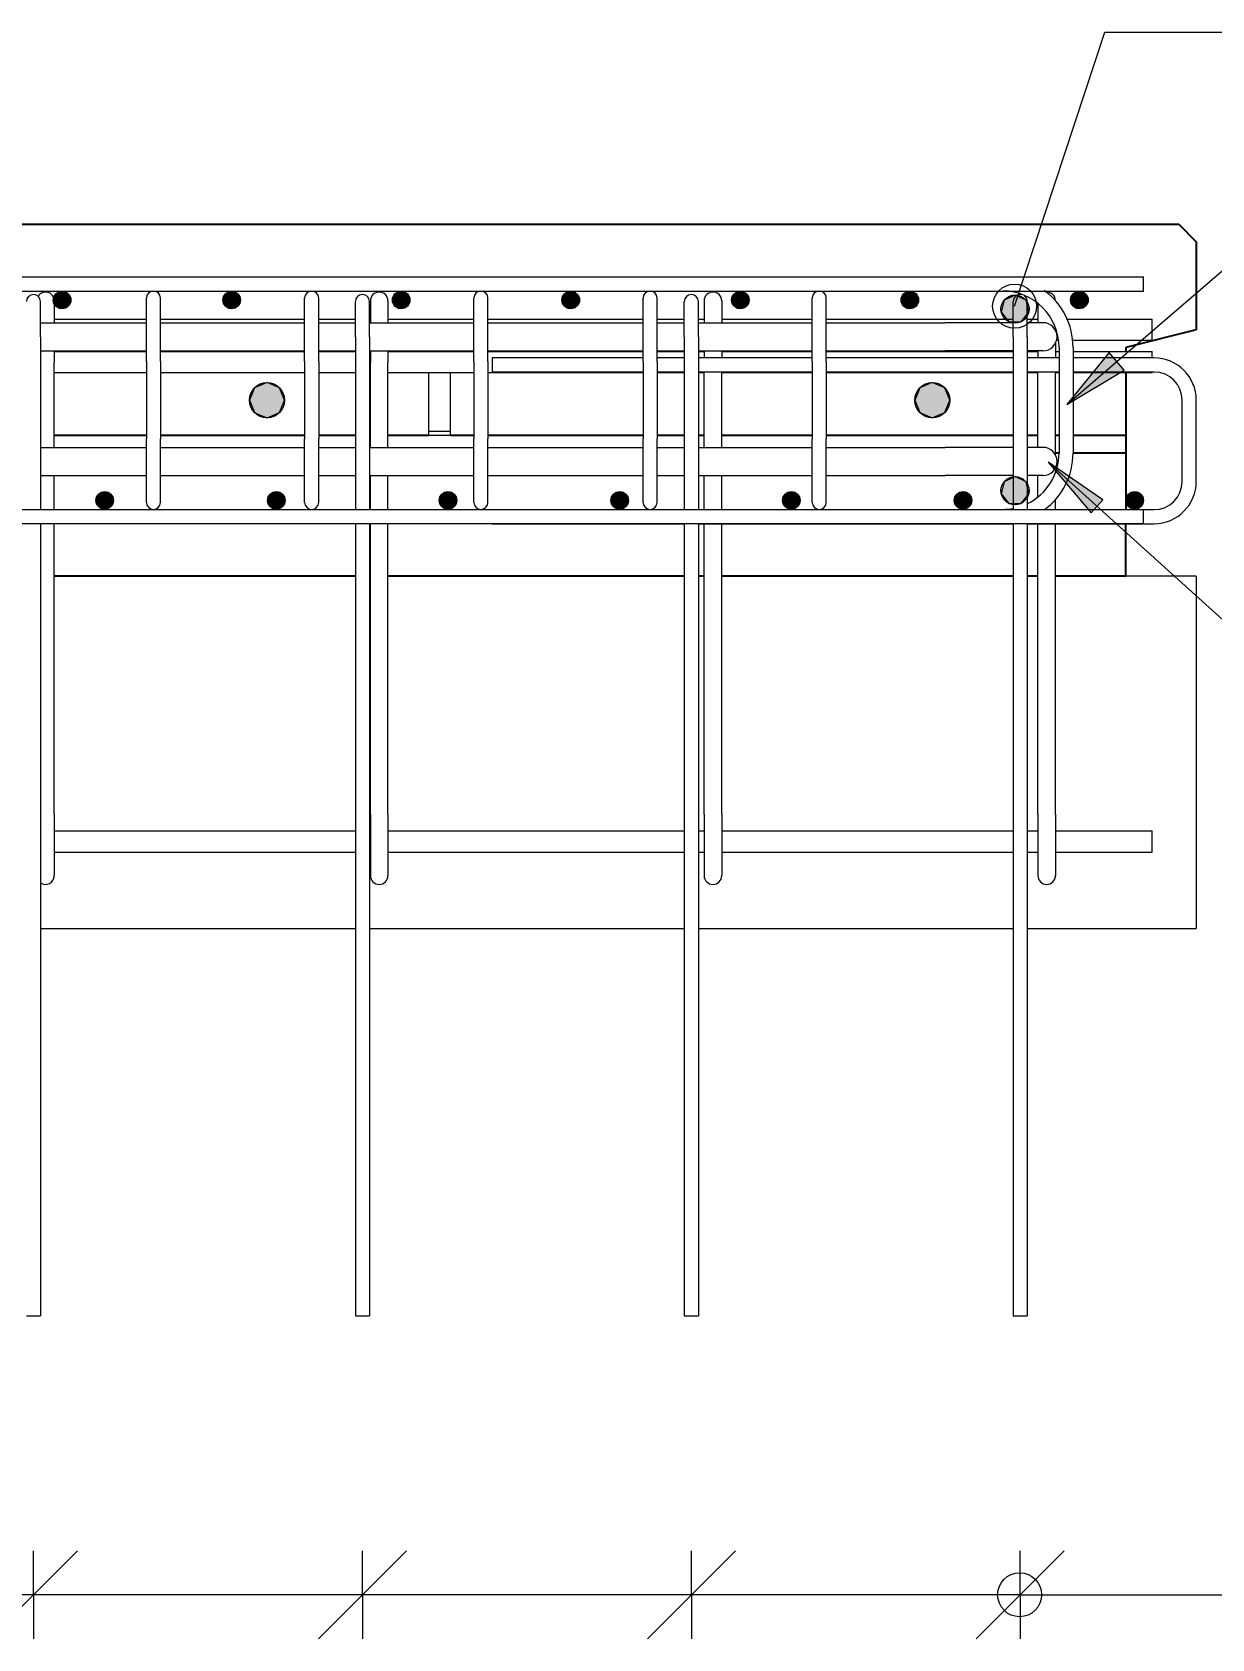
# Model space of a CAD drawing. Header units: millimetres. Extents: x 9013 to 19551, y 11604 to 23400.
# Drawn here: x 11657 to 12327, y 12310 to 13223 of the extents above; entities that cross this region are included whole.
import ezdxf

# ---------------------------------------------------------------- set-up
doc = ezdxf.new("R2010")
doc.units = ezdxf.units.MM
for name, color, linetype, lineweight in [('A-ANNO-DIMS', 211, 'Continuous', 9), ('A-ANNO-DIMS-25', 211, 'Continuous', 9), ('A-GENM', 13, 'Continuous', 18), ('A-WALL', 113, 'Continuous', 25), ('S-BEAM', 12, 'Continuous', 18), ('S-RBAR', 171, 'Continuous', 18), ('S-RBAR-IDEN', 171, 'Continuous', 9)]:
    doc.layers.add(name, color=color, linetype=linetype, lineweight=lineweight)
doc.styles.add('Arial', font='arial.ttf', dxfattribs={"height": 59.53125})
doc.dimstyles.new('Arrow_Filled_-_2_5_NI_UI_1', dxfattribs={"dimscale": 304.8, "dimtxt": 65.460247, "dimasz": 0.164042, "dimexe": 0.082021, "dimexo": 0.0625, "dimgap": 0.082021, "dimtad": 1, "dimdec": 4, "dimzin": 0, "dimdsep": 46, "dimtxsty": 'Arial', "dimblk1": 'OBLIQUE', "dimblk2": 'OBLIQUE', "dimsah": 1, "dimcen": 0.09, "dimazin": 0, "dimtfac": 1, "dimtdec": 4, "dimtix": 1, "dimtmove": 0, "dimatfit": 3, "dimfxl": 0.082021, "dimfxlon": 1, "dimtvp": 1, "dimtolj": 1, "dimtzin": 0, "dimarcsym": 2})

# ---------------------------------------------------------------- blocks, each defined once
blk = doc.blocks.new('RR spread anchor face based - RR-SA-4_0-180-1726831-Elevation Top 1')
at = {"layer": 'A-GENM'}
for p, q in [((11882.57, 12996.3), (11882.57, 13029.52)), ((11894.57, 13029.52), (11894.57, 12996.3)), ((11882.57, 12993.8), (11882.57, 12996.3)), ((11882.57, 12996.3), (11894.57, 12996.3)), ((11894.57, 12993.8), (11882.57, 12993.8)), ((11894.57, 12996.3), (11894.57, 12993.8))]:
    blk.add_line(p, q, dxfattribs=at)
blk = doc.blocks.new('DIMBLOCK13-Elevation Top 1')
at = {"layer": 'A-ANNO-DIMS-25'}
for p, q in [((12031.66, 12335.39), (12056.66, 12360.39)), ((12031.66, 12335.39), (12031.66, 12360.39)), ((12218.57, 12335.39), (12243.57, 12360.39)), ((12218.57, 12335.39), (12218.57, 12360.39)), ((12031.66, 12335.39), (12006.66, 12310.39)), ((12218.57, 12335.39), (12031.66, 12335.39)), ((12031.66, 12335.39), (12031.66, 12310.39)), ((12218.57, 12335.39), (12193.57, 12310.39)), ((12218.57, 12335.39), (12218.57, 12310.39))]:
    blk.add_line(p, q, dxfattribs=at)
blk = doc.blocks.new('_Oblique')
at = {"color": 0, "linetype": 'ByBlock', "lineweight": -2}
blk.add_line((-0.5, -0.5), (0.5, 0.5), dxfattribs=at)
blk = doc.blocks.new('DIMBLOCK14-Elevation Top 1')
at = {"layer": 'A-ANNO-DIMS-25'}
for p, q in [((11844.75, 12335.39), (11869.75, 12360.39)), ((11844.75, 12335.39), (11844.75, 12360.39)), ((12031.66, 12335.39), (12056.66, 12360.39)), ((12031.66, 12335.39), (12031.66, 12360.39)), ((11844.75, 12335.39), (11819.75, 12310.39)), ((12031.66, 12335.39), (11844.75, 12335.39)), ((11844.75, 12335.39), (11844.75, 12310.39)), ((12031.66, 12335.39), (12006.66, 12310.39)), ((12031.66, 12335.39), (12031.66, 12310.39))]:
    blk.add_line(p, q, dxfattribs=at)
blk = doc.blocks.new('DIMBLOCK15-Elevation Top 1')
at = {"layer": 'A-ANNO-DIMS-25'}
for p, q in [((11657.84, 12335.39), (11682.84, 12360.39)), ((11657.84, 12335.39), (11657.84, 12360.39)), ((11844.75, 12335.39), (11869.75, 12360.39)), ((11844.75, 12335.39), (11844.75, 12360.39)), ((11657.84, 12335.39), (11632.84, 12310.39)), ((11844.75, 12335.39), (11657.84, 12335.39)), ((11657.84, 12335.39), (11657.84, 12310.39)), ((11844.75, 12335.39), (11819.75, 12310.39)), ((11844.75, 12335.39), (11844.75, 12310.39))]:
    blk.add_line(p, q, dxfattribs=at)
blk = doc.blocks.new('DIMBLOCK16-Elevation Top 1')
at = {"layer": 'A-ANNO-DIMS-25'}
for p, q in [((11470.93, 12335.39), (11495.93, 12360.39)), ((11470.93, 12335.39), (11470.93, 12360.39)), ((11657.84, 12335.39), (11682.84, 12360.39)), ((11657.84, 12335.39), (11657.84, 12360.39)), ((11470.93, 12335.39), (11445.93, 12310.39)), ((11657.84, 12335.39), (11470.93, 12335.39)), ((11470.93, 12335.39), (11470.93, 12310.39)), ((11657.84, 12335.39), (11632.84, 12310.39)), ((11657.84, 12335.39), (11657.84, 12310.39))]:
    blk.add_line(p, q, dxfattribs=at)
blk = doc.blocks.new('DIMBLOCK24-Elevation Top 1')
at = {"layer": 'A-ANNO-DIMS-25'}
for p, q in [((10162.57, 12335.39), (10187.57, 12360.39)), ((10162.57, 12335.39), (10162.57, 12360.39)), ((10349.47, 12335.39), (10374.47, 12360.39)), ((10349.47, 12335.39), (10349.47, 12360.39)), ((10536.38, 12335.39), (10561.38, 12360.39)), ((10536.38, 12335.39), (10536.38, 12360.39)), ((10723.29, 12335.39), (10748.29, 12360.39)), ((10723.29, 12335.39), (10723.29, 12360.39)), ((10910.2, 12335.39), (10935.2, 12360.39)), ((10910.2, 12335.39), (10910.2, 12360.39)), ((11097.11, 12335.39), (11122.11, 12360.39)), ((11097.11, 12335.39), (11097.11, 12360.39)), ((11284.02, 12335.39), (11309.02, 12360.39)), ((11284.02, 12335.39), (11284.02, 12360.39)), ((11470.93, 12335.39), (11495.93, 12360.39)), ((11470.93, 12335.39), (11470.93, 12360.39)), ((11657.84, 12335.39), (11682.84, 12360.39)), ((11657.84, 12335.39), (11657.84, 12360.39)), ((11844.75, 12335.39), (11869.75, 12360.39)), ((11844.75, 12335.39), (11844.75, 12360.39)), ((12031.66, 12335.39), (12056.66, 12360.39)), ((12031.66, 12335.39), (12031.66, 12360.39)), ((12218.57, 12335.39), (12243.57, 12360.39)), ((12218.57, 12335.39), (12218.57, 12360.39)), ((10162.57, 12335.39), (10137.57, 12310.39)), ((12218.57, 12335.39), (10162.57, 12335.39)), ((10349.47, 12335.39), (10162.57, 12335.39)), ((10162.57, 12335.39), (10162.57, 12310.39)), ((10349.47, 12335.39), (10324.47, 12310.39)), ((10536.38, 12335.39), (10349.47, 12335.39)), ((10349.47, 12335.39), (10349.47, 12310.39)), ((10536.38, 12335.39), (10511.38, 12310.39)), ((10723.29, 12335.39), (10536.38, 12335.39)), ((10536.38, 12335.39), (10536.38, 12310.39)), ((10723.29, 12335.39), (10698.29, 12310.39)), ((10910.2, 12335.39), (10723.29, 12335.39)), ((10723.29, 12335.39), (10723.29, 12310.39)), ((10910.2, 12335.39), (10885.2, 12310.39)), ((11097.11, 12335.39), (10910.2, 12335.39)), ((10910.2, 12335.39), (10910.2, 12310.39)), ((11097.11, 12335.39), (11072.11, 12310.39)), ((11284.02, 12335.39), (11097.11, 12335.39)), ((11097.11, 12335.39), (11097.11, 12310.39)), ((11284.02, 12335.39), (11259.02, 12310.39)), ((11470.93, 12335.39), (11284.02, 12335.39)), ((11284.02, 12335.39), (11284.02, 12310.39)), ((11470.93, 12335.39), (11445.93, 12310.39)), ((11657.84, 12335.39), (11470.93, 12335.39)), ((11470.93, 12335.39), (11470.93, 12310.39)), ((11657.84, 12335.39), (11632.84, 12310.39)), ((11844.75, 12335.39), (11657.84, 12335.39)), ((11657.84, 12335.39), (11657.84, 12310.39)), ((11844.75, 12335.39), (11819.75, 12310.39)), ((12031.66, 12335.39), (11844.75, 12335.39)), ((11844.75, 12335.39), (11844.75, 12310.39)), ((12031.66, 12335.39), (12006.66, 12310.39)), ((12218.57, 12335.39), (12031.66, 12335.39)), ((12031.66, 12335.39), (12031.66, 12310.39)), ((12218.57, 12335.39), (12193.57, 12310.39)), ((12218.57, 12335.39), (12218.57, 12310.39))]:
    blk.add_line(p, q, dxfattribs=at)
blk = doc.blocks.new('_None')

msp = doc.modelspace()

# ---------------------------------------------------------------- hatches: boundary and pattern name
at = {"layer": 'S-RBAR'}
h = msp.add_hatch(color=256, dxfattribs=at)
edge = h.paths.add_edge_path()
edge.add_arc((11674.12642, 13070.70307), 5, 0, 360)
for points in [[(11672.58133, 13065.94779), (11678.1715, 13067.76415), (11678.1715, 13073.642), (11672.58133, 13075.45836), (11669.12642, 13070.70307), (11670.86209, 13068.31413)], [(11768.91749, 13065.94779), (11774.50766, 13067.76415), (11774.50766, 13073.642), (11768.91749, 13075.45836), (11765.46258, 13070.70307)], [(11865.25365, 13065.94779), (11870.84382, 13067.76415), (11870.84382, 13073.642), (11865.25365, 13075.45836), (11861.79874, 13070.70307), (11864.01194, 13067.65686)], [(11961.58982, 13065.94779), (11967.17999, 13067.76415), (11967.17999, 13073.642), (11961.58982, 13075.45836), (11958.1349, 13070.70307)], [(12057.92598, 13065.94779), (12063.51615, 13067.76415), (12063.51615, 13073.642), (12057.92598, 13075.45836), (12054.47106, 13070.70307)], [(12154.26214, 13065.94779), (12159.85231, 13067.76415), (12159.85231, 13073.642), (12154.26214, 13075.45836), (12150.80722, 13070.70307)], [(12250.5983, 13065.94779), (12256.18847, 13067.76415), (12256.18847, 13073.642), (12250.5983, 13075.45836), (12247.14338, 13070.70307), (12250.31166, 13066.34231)], [(12219.03852, 13058.33339), (12223.36688, 13063.76097), (12221.82211, 13070.52906), (12215.56745, 13073.54114), (12209.3128, 13070.52906), (12207.76803, 13063.76097), (12212.09638, 13058.33339)], [(11790.56541, 13003.80383), (11797.63648, 13006.73276), (11800.56541, 13013.80383), (11797.63648, 13020.8749), (11790.56541, 13023.80383), (11783.49434, 13020.8749), (11780.56541, 13013.80383), (11783.49434, 13006.73276), (11786.752, 13005.3834)], [(12168.56541, 13003.80383), (12175.63648, 13006.73276), (12178.56541, 13013.80383), (12175.63648, 13020.8749), (12168.56541, 13023.80383), (12161.49434, 13020.8749), (12158.56541, 13013.80383), (12161.49434, 13006.73276)], [(12219.03852, 12955.22176), (12223.36688, 12960.64934), (12221.82211, 12967.41743), (12215.56745, 12970.42951), (12209.3128, 12967.41743), (12207.76803, 12960.64934), (12212.09638, 12955.22176)], [(11699.83981, 12952.1493), (11703.29473, 12956.90459), (11699.83981, 12961.65987), (11694.24964, 12959.84351), (11694.24964, 12953.96566)], [(11797.38527, 12952.1493), (11800.84018, 12956.90459), (11797.38527, 12961.65987), (11791.7951, 12959.84351), (11791.7951, 12953.96566)], [(11894.93072, 12952.1493), (11898.38564, 12956.90459), (11894.93072, 12961.65987), (11889.34055, 12959.84351), (11889.34055, 12953.96566), (11889.76526, 12953.82767)], [(11992.47618, 12952.1493), (11995.93109, 12956.90459), (11992.47618, 12961.65987), (11986.88601, 12959.84351), (11986.88601, 12953.96566)], [(12090.02163, 12952.1493), (12093.47655, 12956.90459), (12090.02163, 12961.65987), (12084.43146, 12959.84351), (12084.43146, 12953.96566)], [(12187.56709, 12952.1493), (12191.022, 12956.90459), (12187.56709, 12961.65987), (12181.97692, 12959.84351), (12181.97692, 12953.96566)], [(12285.11254, 12952.1493), (12288.56745, 12956.90459), (12285.11254, 12961.65987), (12279.52237, 12959.84351), (12279.52237, 12953.96566)]]:
    msp.add_hatch(color=256, dxfattribs=at).paths.add_polyline_path(points)
h = msp.add_hatch(color=256, dxfattribs=at)
edge = h.paths.add_edge_path()
edge.add_arc((11770.46258, 13070.70307), 5, 0, 360)
h = msp.add_hatch(color=256, dxfattribs=at)
edge = h.paths.add_edge_path()
edge.add_arc((11866.79874, 13070.70307), 5, 0, 360)
h = msp.add_hatch(color=256, dxfattribs=at)
edge = h.paths.add_edge_path()
edge.add_arc((11963.1349, 13070.70307), 5, 0, 360)
h = msp.add_hatch(color=256, dxfattribs=at)
edge = h.paths.add_edge_path()
edge.add_arc((12059.47106, 13070.70307), 5, 0, 360)
h = msp.add_hatch(color=256, dxfattribs=at)
edge = h.paths.add_edge_path()
edge.add_arc((12155.80722, 13070.70307), 5, 0, 360)
h = msp.add_hatch(color=256, dxfattribs=at)
edge = h.paths.add_edge_path()
edge.add_arc((12252.14338, 13070.70307), 5, 0, 360)
h = msp.add_hatch(color=256, dxfattribs=at)
edge = h.paths.add_edge_path()
edge.add_arc((12215.56745, 13065.54114), 8, 0, 360)
h = msp.add_hatch(color=256, dxfattribs=at)
edge = h.paths.add_edge_path()
edge.add_arc((11790.56541, 13013.80383), 10, 0, 360)
h = msp.add_hatch(color=256, dxfattribs=at)
edge = h.paths.add_edge_path()
edge.add_arc((12168.56541, 13013.80383), 10, 0, 360)
h = msp.add_hatch(color=256, dxfattribs=at)
edge = h.paths.add_edge_path()
edge.add_arc((12215.56745, 12962.42951), 8, 0, 360)
h = msp.add_hatch(color=256, dxfattribs=at)
edge = h.paths.add_edge_path()
edge.add_arc((11698.29473, 12956.90459), 5, 0, 360)
h = msp.add_hatch(color=256, dxfattribs=at)
edge = h.paths.add_edge_path()
edge.add_arc((11795.84018, 12956.90459), 5, 0, 360)
h = msp.add_hatch(color=256, dxfattribs=at)
edge = h.paths.add_edge_path()
edge.add_arc((11893.38564, 12956.90459), 5, 0, 360)
h = msp.add_hatch(color=256, dxfattribs=at)
edge = h.paths.add_edge_path()
edge.add_arc((11990.93109, 12956.90459), 5, 0, 360)
h = msp.add_hatch(color=256, dxfattribs=at)
edge = h.paths.add_edge_path()
edge.add_arc((12088.47655, 12956.90459), 5, 0, 360)
h = msp.add_hatch(color=256, dxfattribs=at)
edge = h.paths.add_edge_path()
edge.add_arc((12186.022, 12956.90459), 5, 0, 360)
h = msp.add_hatch(color=256, dxfattribs=at)
edge = h.paths.add_edge_path()
edge.add_arc((12283.56745, 12956.90459), 5, 0, 360)
at = {"layer": 'S-RBAR-IDEN'}
for points in [[(12244.939, 13011.33469), (12277.6772, 13030.78159), (12269.05161, 13040.80593)], [(12234.36293, 12978.70438), (12258.87032, 12949.89446), (12265.4918, 12957.21911)]]:
    msp.add_hatch(color=256, dxfattribs=at).paths.add_polyline_path(points)

# ---------------------------------------------------------------- linework, layer by layer
at = {"layer": 'A-WALL'}
for p, q in [((10072.62931, 13113.80383), (12308.56487, 13113.80383)), ((12308.56487, 13113.80383), (12318.56745, 13103.80125)), ((12318.56745, 13103.80125), (12318.56745, 13053.80383)), ((12318.56745, 13053.80383), (12278.56745, 13043.80383)), ((12278.56745, 13043.80383), (12278.56745, 13041.51962)), ((12278.56745, 13029.51962), (12278.56745, 12951.80383)), ((11722.04352, 12993.76725), (11669.65836, 12993.76725)), ((11811.93491, 12993.76725), (11730.04352, 12993.76725)), ((11840.74723, 12993.76725), (11819.93491, 12993.76725)), ((11849.29473, 12993.76725), (11848.74723, 12993.76725)), ((11882.56541, 12993.76725), (11859.29473, 12993.76725)), ((11908.0763, 12993.76725), (11894.56541, 12993.76725)), ((12004.21769, 12993.76725), (11916.0763, 12993.76725)), ((12027.65632, 12993.76725), (12012.21769, 12993.76725)), ((12038.93109, 12993.76725), (12035.65632, 12993.76725)), ((12100.35908, 12993.76725), (12048.93109, 12993.76725)), ((12214.56541, 12993.76725), (12108.35908, 12993.76725)), ((12228.56745, 12993.76725), (12222.56541, 12993.76725)), ((12240.56745, 12993.76725), (12238.56745, 12993.76725)), ((12278.56745, 12993.76725), (12248.56745, 12993.76725)), ((12240.56745, 12983.76725), (12238.56745, 12983.76725)), ((12278.56745, 12983.76725), (12248.56745, 12983.76725)), ((12278.56745, 12913.80383), (12278.56745, 12943.67529)), ((11840.74723, 12913.80383), (11669.65836, 12913.80383)), ((11849.29473, 12913.80383), (11848.74723, 12913.80383)), ((12027.65632, 12913.80383), (11859.29473, 12913.80383)), ((12038.93109, 12913.80383), (12035.65632, 12913.80383)), ((12214.56541, 12913.80383), (12048.93109, 12913.80383)), ((12228.56745, 12913.80383), (12222.56541, 12913.80383)), ((12278.56745, 12913.80383), (12238.56745, 12913.80383))]:
    msp.add_line(p, q, dxfattribs=at)
at = {"layer": 'S-BEAM'}
for p, q in [((12318.56745, 12913.80383), (12278.56745, 12913.80383)), ((12318.56745, 12913.80383), (12318.56745, 12713.80383)), ((11661.83814, 12713.80383), (11840.74723, 12713.80383)), ((11848.74723, 12713.80383), (12027.65632, 12713.80383)), ((12035.65632, 12713.80383), (12214.56541, 12713.80383)), ((12222.56541, 12713.80383), (12318.56745, 12713.80383))]:
    msp.add_line(p, q, dxfattribs=at)
at = {"layer": 'S-RBAR'}
for p, q in [((10092.56745, 13083.80383), (12288.56745, 13083.80383)), ((10092.56745, 13075.80383), (12288.56745, 13075.80383)), ((11672.58133, 13075.45836), (11669.12642, 13070.70307)), ((11678.1715, 13073.642), (11672.58133, 13075.45836)), ((11768.91749, 13075.45836), (11765.46258, 13070.70307)), ((11774.50766, 13073.642), (11768.91749, 13075.45836)), ((11865.25365, 13075.45836), (11861.79874, 13070.70307)), ((11870.84382, 13073.642), (11865.25365, 13075.45836)), ((11961.58982, 13075.45836), (11958.1349, 13070.70307)), ((11967.17999, 13073.642), (11961.58982, 13075.45836)), ((12057.92598, 13075.45836), (12054.47106, 13070.70307)), ((12063.51615, 13073.642), (12057.92598, 13075.45836)), ((12154.26214, 13075.45836), (12150.80722, 13070.70307)), ((12159.85231, 13073.642), (12154.26214, 13075.45836)), ((12250.5983, 13075.45836), (12247.14338, 13070.70307)), ((12256.18847, 13073.642), (12250.5983, 13075.45836)), ((12288.56745, 13075.80383), (12288.56745, 13083.80383)), ((11661.83814, 13049.80383), (11661.83814, 13069.80383)), ((11669.12642, 13070.70307), (11670.86209, 13068.31413)), ((11669.65836, 13070.21367), (11669.65836, 13057.98236)), ((11670.86209, 13068.31413), (11672.58133, 13065.94779)), ((11672.58133, 13065.94779), (11678.1715, 13067.76415)), ((11678.1715, 13067.76415), (11678.1715, 13073.642)), ((11722.04352, 13035.80383), (11722.04352, 13071.80383)), ((11730.04352, 13035.80383), (11730.04352, 13071.80383)), ((11765.46258, 13070.70307), (11768.91749, 13065.94779)), ((11768.91749, 13065.94779), (11774.50766, 13067.76415)), ((11774.50766, 13067.76415), (11774.50766, 13073.642)), ((11811.93491, 13035.80383), (11811.93491, 13071.80383)), ((11819.93491, 13035.80383), (11819.93491, 13071.80383)), ((11840.74723, 13049.80383), (11840.74723, 13069.80383)), ((11848.74723, 13049.80383), (11848.74723, 13069.80383)), ((11849.29473, 13070.21367), (11849.29473, 13057.98236)), ((11859.29473, 13070.21367), (11859.29473, 13057.98236)), ((11861.79874, 13070.70307), (11864.01194, 13067.65686)), ((11864.01194, 13067.65686), (11865.25365, 13065.94779)), ((11865.25365, 13065.94779), (11870.84382, 13067.76415)), ((11870.84382, 13067.76415), (11870.84382, 13073.642)), ((11908.0763, 13035.80383), (11908.0763, 13071.80383)), ((11916.0763, 13035.80383), (11916.0763, 13071.80383)), ((11958.1349, 13070.70307), (11961.58982, 13065.94779)), ((11961.58982, 13065.94779), (11967.17999, 13067.76415)), ((11967.17999, 13067.76415), (11967.17999, 13073.642)), ((12004.21769, 13035.80383), (12004.21769, 13071.80383)), ((12012.21769, 13035.80383), (12012.21769, 13071.80383)), ((12027.65632, 13049.80383), (12027.65632, 13069.80383)), ((12035.65632, 13049.80383), (12035.65632, 13069.80383)), ((12038.93109, 13070.21367), (12038.93109, 13057.98236)), ((12048.93109, 13070.21367), (12048.93109, 13057.98236)), ((12054.47106, 13070.70307), (12057.92598, 13065.94779)), ((12057.92598, 13065.94779), (12063.51615, 13067.76415)), ((12063.51615, 13067.76415), (12063.51615, 13073.642)), ((12100.35908, 13035.80383), (12100.35908, 13071.80383)), ((12108.35908, 13035.80383), (12108.35908, 13071.80383)), ((12150.80722, 13070.70307), (12154.26214, 13065.94779)), ((12154.26214, 13065.94779), (12159.85231, 13067.76415)), ((12159.85231, 13067.76415), (12159.85231, 13073.642)), ((12209.3128, 13070.52906), (12207.76803, 13063.76097)), ((12215.56745, 13073.54114), (12209.3128, 13070.52906)), ((12214.56541, 13049.80383), (12214.56541, 13069.80383)), ((12221.82211, 13070.52906), (12215.56745, 13073.54114)), ((12223.36688, 13063.76097), (12221.82211, 13070.52906)), ((12222.56541, 13049.80383), (12222.56541, 13069.80383)), ((12228.56745, 13068.60086), (12228.56745, 13057.98236)), ((12238.56745, 13070.21367), (12238.56745, 13070.10349)), ((12247.14338, 13070.70307), (12250.31166, 13066.34231)), ((12250.31166, 13066.34231), (12250.5983, 13065.94779)), ((12250.5983, 13065.94779), (12256.18847, 13067.76415)), ((12256.18847, 13067.76415), (12256.18847, 13073.642)), ((11661.83814, 13057.82735), (11722.04352, 13057.82735)), ((11669.65836, 13059.80383), (11722.04352, 13059.80383)), ((11730.04352, 13059.80383), (11811.93491, 13059.80383)), ((11730.04352, 13057.82735), (11811.93491, 13057.82735)), ((11819.93491, 13059.80383), (11840.74723, 13059.80383)), ((11819.93491, 13057.82735), (11840.74723, 13057.82735)), ((11848.74723, 13059.80383), (11849.29473, 13059.80383)), ((11848.74723, 13057.82735), (11908.0763, 13057.82735)), ((11859.29473, 13059.80383), (11908.0763, 13059.80383)), ((11916.0763, 13059.80383), (12004.21769, 13059.80383)), ((11916.0763, 13057.82735), (12004.21769, 13057.82735)), ((12012.21769, 13059.80383), (12027.65632, 13059.80383)), ((12012.21769, 13057.82735), (12027.65632, 13057.82735)), ((12035.65632, 13059.80383), (12038.93109, 13059.80383)), ((12035.65632, 13057.82735), (12100.35908, 13057.82735)), ((12048.93109, 13059.80383), (12100.35908, 13059.80383)), ((12108.35908, 13059.80383), (12214.56541, 13059.80383)), ((12108.35908, 13057.82735), (12175.93481, 13057.82735)), ((12214.61283, 13057.82735), (12175.93481, 13057.82735)), ((12207.76803, 13063.76097), (12212.09638, 13058.33339)), ((12212.09638, 13058.33339), (12219.03852, 13058.33339)), ((12219.03852, 13058.33339), (12223.36688, 13063.76097)), ((12222.56541, 13059.80383), (12228.56745, 13059.80383)), ((12231.43481, 13057.82735), (12222.6448, 13057.82735)), ((12244.86533, 13059.80383), (12293.56745, 13059.80383)), ((12293.56745, 13047.80383), (12293.56745, 13059.80383)), ((11661.83814, 13049.80383), (11661.83814, 12951.80383)), ((11840.74723, 13049.80383), (11840.74723, 12951.80383)), ((11848.74723, 13049.80383), (11848.74723, 12951.80383)), ((12027.65632, 13049.80383), (12027.65632, 12951.80383)), ((12035.65632, 13049.80383), (12035.65632, 12951.80383)), ((12214.56541, 13049.80383), (12214.56541, 12951.80383)), ((12222.56541, 13049.80383), (12222.56541, 12951.80383)), ((12238.56745, 13054.40165), (12238.56745, 13053.38808)), ((11661.83814, 13041.82735), (11722.04352, 13041.82735)), ((11669.65836, 13041.86285), (11669.65836, 13035.21367)), ((11669.65836, 13041.51962), (11722.04352, 13041.51962)), ((11730.04352, 13041.82735), (11811.93491, 13041.82735)), ((11730.04352, 13041.51962), (11811.93491, 13041.51962)), ((11819.93491, 13041.82735), (11840.74723, 13041.82735)), ((11819.93491, 13041.51962), (11840.74723, 13041.51962)), ((11848.74723, 13041.82735), (11908.0763, 13041.82735)), ((11848.74723, 13041.51962), (11849.29473, 13041.51962)), ((11849.29473, 13041.86285), (11849.29473, 13035.21367)), ((11859.29473, 13041.86285), (11859.29473, 13035.21367)), ((11859.29473, 13041.51962), (11908.0763, 13041.51962)), ((11916.0763, 13041.82735), (12004.21769, 13041.82735)), ((11916.0763, 13041.51962), (12004.21769, 13041.51962)), ((12012.21769, 13041.82735), (12027.65632, 13041.82735)), ((12012.21769, 13041.51962), (12027.65632, 13041.51962)), ((12035.65632, 13041.82735), (12100.35908, 13041.82735)), ((12035.65632, 13041.51962), (12038.93109, 13041.51962)), ((12038.93109, 13041.86285), (12038.93109, 13037.83121)), ((12048.93109, 13041.86285), (12048.93109, 13037.83121)), ((12048.93109, 13041.51962), (12100.35908, 13041.51962)), ((12108.35908, 13041.82735), (12175.93481, 13041.82735)), ((12108.35908, 13041.51962), (12214.56541, 13041.51962)), ((12214.61283, 13041.82735), (12175.93481, 13041.82735)), ((12222.56541, 13041.51962), (12228.56745, 13041.51962)), ((12231.43481, 13041.82735), (12222.6448, 13041.82735)), ((12228.56745, 13041.86285), (12228.56745, 13037.83121)), ((12238.56745, 13046.40055), (12238.56745, 13037.83121)), ((12238.56745, 13041.51962), (12240.56745, 13041.51962)), ((12239.16222, 13047.80383), (12240.04084, 13047.80383)), ((12240.56745, 13043.80383), (12240.56745, 12983.80383)), ((12248.04084, 13047.80383), (12293.56745, 13047.80383)), ((12248.56745, 13043.80383), (12248.56745, 12983.80383)), ((12248.56745, 13041.51962), (12293.56745, 13041.51962)), ((12293.56745, 13037.80383), (12293.56745, 13041.51962)), ((11669.65836, 12987.01556), (11669.65836, 13035.21367)), ((11722.04352, 13035.80383), (11722.04352, 12991.80383)), ((11730.04352, 13035.80383), (11730.04352, 12991.80383)), ((11811.93491, 13035.80383), (11811.93491, 12991.80383)), ((11819.93491, 13035.80383), (11819.93491, 12991.80383)), ((11849.29473, 12987.01556), (11849.29473, 13035.21367)), ((11859.29473, 12987.01556), (11859.29473, 13035.21367)), ((11908.0763, 13035.80383), (11908.0763, 12991.80383)), ((11916.0763, 13035.80383), (11916.0763, 12991.80383)), ((12004.21769, 13037.80383), (11918.56745, 13037.80383)), ((11918.56745, 13037.80383), (11918.56745, 13029.80383)), ((12004.21769, 13029.80383), (11918.56745, 13029.80383)), ((12004.21769, 13035.80383), (12004.21769, 12991.80383)), ((12027.65632, 13037.80383), (12012.21769, 13037.80383)), ((12012.21769, 13035.80383), (12012.21769, 12991.80383)), ((12027.65632, 13029.80383), (12012.21769, 13029.80383)), ((12100.35908, 13037.80383), (12035.65632, 13037.80383)), ((12100.35908, 13029.80383), (12035.65632, 13029.80383)), ((12038.93109, 12987.01556), (12038.93109, 13029.80383)), ((12048.93109, 12987.01556), (12048.93109, 13029.80383)), ((12100.35908, 13035.80383), (12100.35908, 12991.80383)), ((12214.56541, 13037.80383), (12108.35908, 13037.80383)), ((12108.35908, 13035.80383), (12108.35908, 12991.80383)), ((12214.56541, 13029.80383), (12108.35908, 13029.80383)), ((12240.56745, 13037.80383), (12222.56541, 13037.80383)), ((12240.56745, 13029.80383), (12222.56541, 13029.80383)), ((12228.56745, 12987.01556), (12228.56745, 13029.80383)), ((12238.56745, 12982.522), (12238.56745, 13029.80383)), ((12294.56745, 13037.80383), (12248.56745, 13037.80383)), ((12294.56745, 13029.80383), (12248.56745, 13029.80383)), ((11669.65836, 13029.51962), (11722.04352, 13029.51962)), ((11730.04352, 13029.51962), (11811.93491, 13029.51962)), ((11783.49434, 13020.8749), (11780.56541, 13013.80383)), ((11790.56541, 13023.80383), (11783.49434, 13020.8749)), ((11797.63648, 13020.8749), (11790.56541, 13023.80383)), ((11800.56541, 13013.80383), (11797.63648, 13020.8749)), ((11819.93491, 13029.51962), (11840.74723, 13029.51962)), ((11848.74723, 13029.51962), (11849.29473, 13029.51962)), ((11859.29473, 13029.51962), (11908.0763, 13029.51962)), ((11916.0763, 13029.51962), (12004.21769, 13029.51962)), ((12012.21769, 13029.51962), (12027.65632, 13029.51962)), ((12035.65632, 13029.51962), (12038.93109, 13029.51962)), ((12048.93109, 13029.51962), (12100.35908, 13029.51962)), ((12108.35908, 13029.51962), (12214.56541, 13029.51962)), ((12161.49434, 13020.8749), (12158.56541, 13013.80383)), ((12168.56541, 13023.80383), (12161.49434, 13020.8749)), ((12175.63648, 13020.8749), (12168.56541, 13023.80383)), ((12178.56541, 13013.80383), (12175.63648, 13020.8749)), ((12222.56541, 13029.51962), (12228.56745, 13029.51962)), ((12238.56745, 13029.51962), (12240.56745, 13029.51962)), ((12248.56745, 13029.51962), (12293.56745, 13029.51962)), ((11780.56541, 13013.80383), (11783.49434, 13006.73276)), ((11797.63648, 13006.73276), (11800.56541, 13013.80383)), ((12158.56541, 13013.80383), (12161.49434, 13006.73276)), ((12175.63648, 13006.73276), (12178.56541, 13013.80383)), ((12310.56745, 12967.67529), (12310.56745, 13013.80383)), ((12318.56745, 12967.67529), (12318.56745, 13013.80383)), ((11783.49434, 13006.73276), (11786.752, 13005.3834)), ((11786.752, 13005.3834), (11790.56541, 13003.80383)), ((11790.56541, 13003.80383), (11797.63648, 13006.73276)), ((12161.49434, 13006.73276), (12168.56541, 13003.80383)), ((12168.56541, 13003.80383), (12175.63648, 13006.73276)), ((11661.83814, 12987.01556), (11722.04352, 12987.01556)), ((11722.04352, 12955.80383), (11722.04352, 12991.80383)), ((11730.04352, 12955.80383), (11730.04352, 12991.80383)), ((11730.04352, 12987.01556), (11811.93491, 12987.01556)), ((11811.93491, 12955.80383), (11811.93491, 12991.80383)), ((11819.93491, 12955.80383), (11819.93491, 12991.80383)), ((11819.93491, 12987.01556), (11840.74723, 12987.01556)), ((11848.74723, 12987.01556), (11908.0763, 12987.01556)), ((11908.0763, 12955.80383), (11908.0763, 12991.80383)), ((11916.0763, 12955.80383), (11916.0763, 12991.80383)), ((11916.0763, 12987.01556), (12004.21769, 12987.01556)), ((12004.21769, 12955.80383), (12004.21769, 12991.80383)), ((12012.21769, 12955.80383), (12012.21769, 12991.80383)), ((12012.21769, 12987.01556), (12027.65632, 12987.01556)), ((12035.65632, 12987.01556), (12100.35908, 12987.01556)), ((12100.35908, 12955.80383), (12100.35908, 12991.80383)), ((12108.35908, 12955.80383), (12108.35908, 12991.80383)), ((12108.35908, 12987.01556), (12175.93481, 12987.01556)), ((12214.61283, 12987.01556), (12175.93481, 12987.01556)), ((12231.43481, 12987.01556), (12222.6448, 12987.01556)), ((12238.56745, 12973.32559), (12238.56745, 12975.50912)), ((11661.83814, 12971.01556), (11722.04352, 12971.01556)), ((11669.65836, 12951.80383), (11669.65836, 12971.01556)), ((11730.04352, 12971.01556), (11811.93491, 12971.01556)), ((11819.93491, 12971.01556), (11840.74723, 12971.01556)), ((11848.74723, 12971.01556), (11908.0763, 12971.01556)), ((11849.29473, 12951.80383), (11849.29473, 12971.01556)), ((11859.29473, 12951.80383), (11859.29473, 12971.01556)), ((11916.0763, 12971.01556), (12004.21769, 12971.01556)), ((12012.21769, 12971.01556), (12027.65632, 12971.01556)), ((12035.65632, 12971.01556), (12100.35908, 12971.01556)), ((12038.93109, 12951.80383), (12038.93109, 12971.01556)), ((12048.93109, 12951.80383), (12048.93109, 12971.01556)), ((12108.35908, 12971.01556), (12175.93481, 12971.01556)), ((12214.61283, 12971.01556), (12175.93481, 12971.01556)), ((12209.3128, 12967.41743), (12207.76803, 12960.64934)), ((12215.56745, 12970.42951), (12209.3128, 12967.41743)), ((12221.82211, 12967.41743), (12215.56745, 12970.42951)), ((12223.36688, 12960.64934), (12221.82211, 12967.41743)), ((12231.43481, 12971.01556), (12222.6448, 12971.01556)), ((12228.56745, 12959.16033), (12228.56745, 12971.01556)), ((11699.83981, 12961.65987), (11694.24964, 12959.84351)), ((11694.24964, 12959.84351), (11694.24964, 12953.96566)), ((11703.29473, 12956.90459), (11699.83981, 12961.65987)), ((11699.83981, 12952.1493), (11703.29473, 12956.90459)), ((11797.38527, 12961.65987), (11791.7951, 12959.84351)), ((11791.7951, 12959.84351), (11791.7951, 12953.96566)), ((11800.84018, 12956.90459), (11797.38527, 12961.65987)), ((11797.38527, 12952.1493), (11800.84018, 12956.90459)), ((11894.93072, 12961.65987), (11889.34055, 12959.84351)), ((11889.34055, 12959.84351), (11889.34055, 12953.96566)), ((11898.38564, 12956.90459), (11894.93072, 12961.65987)), ((11894.93072, 12952.1493), (11898.38564, 12956.90459)), ((11992.47618, 12961.65987), (11986.88601, 12959.84351)), ((11986.88601, 12959.84351), (11986.88601, 12953.96566)), ((11995.93109, 12956.90459), (11992.47618, 12961.65987)), ((11992.47618, 12952.1493), (11995.93109, 12956.90459)), ((12090.02163, 12961.65987), (12084.43146, 12959.84351)), ((12084.43146, 12959.84351), (12084.43146, 12953.96566)), ((12093.47655, 12956.90459), (12090.02163, 12961.65987)), ((12090.02163, 12952.1493), (12093.47655, 12956.90459)), ((12187.56709, 12961.65987), (12181.97692, 12959.84351)), ((12181.97692, 12959.84351), (12181.97692, 12953.96566)), ((12191.022, 12956.90459), (12187.56709, 12961.65987)), ((12187.56709, 12952.1493), (12191.022, 12956.90459)), ((12207.76803, 12960.64934), (12212.09638, 12955.22176)), ((12219.03852, 12955.22176), (12223.36688, 12960.64934)), ((12238.56745, 12951.80383), (12238.56745, 12957.75554)), ((12285.11254, 12961.65987), (12279.52237, 12959.84351)), ((12279.52237, 12959.84351), (12279.52237, 12953.96566)), ((12288.56745, 12956.90459), (12285.11254, 12961.65987)), ((12285.11254, 12952.1493), (12288.56745, 12956.90459)), ((10132.56745, 12951.80383), (12288.56745, 12951.80383)), ((11694.24964, 12953.96566), (11699.83981, 12952.1493)), ((11791.7951, 12953.96566), (11797.38527, 12952.1493)), ((11889.34055, 12953.96566), (11889.76526, 12953.82767)), ((11889.76526, 12953.82767), (11894.93072, 12952.1493)), ((11986.88601, 12953.96566), (11992.47618, 12952.1493)), ((12084.43146, 12953.96566), (12090.02163, 12952.1493)), ((12181.97692, 12953.96566), (12187.56709, 12952.1493)), ((12212.09638, 12955.22176), (12219.03852, 12955.22176)), ((12279.52237, 12953.96566), (12285.11254, 12952.1493)), ((12288.56745, 12943.80383), (12288.56745, 12951.80383)), ((12288.56745, 12951.67529), (12294.56745, 12951.67529)), ((10132.56745, 12943.80383), (12288.56745, 12943.80383)), ((11661.83814, 12943.80383), (11661.83814, 12493.80383)), ((11669.65836, 12778.80383), (11669.65836, 12943.80383)), ((11840.74723, 12943.80383), (11840.74723, 12493.80383)), ((11848.74723, 12943.80383), (11848.74723, 12493.80383)), ((11849.29473, 12778.80383), (11849.29473, 12943.80383)), ((11859.29473, 12778.80383), (11859.29473, 12943.80383)), ((11918.56745, 12943.67529), (12027.65632, 12943.67529)), ((12027.65632, 12943.80383), (12027.65632, 12493.80383)), ((12035.65632, 12943.80383), (12035.65632, 12493.80383)), ((12035.65632, 12943.67529), (12214.56541, 12943.67529)), ((12038.93109, 12778.80383), (12038.93109, 12943.67529)), ((12048.93109, 12778.80383), (12048.93109, 12943.67529)), ((12214.56541, 12943.80383), (12214.56541, 12493.80383)), ((12222.56541, 12943.80383), (12222.56541, 12493.80383)), ((12222.56541, 12943.67529), (12294.56745, 12943.67529)), ((12228.56745, 12778.80383), (12228.56745, 12943.67529)), ((12238.56745, 12778.80383), (12238.56745, 12943.67529)), ((11669.65836, 12778.80383), (11669.65836, 12743.80383)), ((11849.29473, 12778.80383), (11849.29473, 12743.80383)), ((11859.29473, 12778.80383), (11859.29473, 12743.80383)), ((12038.93109, 12778.80383), (12038.93109, 12743.80383)), ((12048.93109, 12778.80383), (12048.93109, 12743.80383)), ((12228.56745, 12778.80383), (12228.56745, 12743.80383)), ((12238.56745, 12778.80383), (12238.56745, 12743.80383)), ((11669.65836, 12769.1959), (11840.74723, 12769.1959)), ((11848.74723, 12769.1959), (11849.29473, 12769.1959)), ((11859.29473, 12769.1959), (12027.65632, 12769.1959)), ((12035.65632, 12769.1959), (12038.93109, 12769.1959)), ((12048.93109, 12769.1959), (12214.56541, 12769.1959)), ((12222.56541, 12769.1959), (12228.56745, 12769.1959)), ((12238.56745, 12769.1959), (12293.56745, 12769.1959)), ((12293.56745, 12757.1959), (12293.56745, 12769.1959)), ((11669.65836, 12757.1959), (11840.74723, 12757.1959)), ((11848.74723, 12757.1959), (11849.29473, 12757.1959)), ((11859.29473, 12757.1959), (12027.65632, 12757.1959)), ((12035.65632, 12757.1959), (12038.93109, 12757.1959)), ((12048.93109, 12757.1959), (12214.56541, 12757.1959)), ((12222.56541, 12757.1959), (12228.56745, 12757.1959)), ((12238.56745, 12757.1959), (12293.56745, 12757.1959)), ((11653.83814, 12493.80383), (11661.83814, 12493.80383)), ((11840.74723, 12493.80383), (11848.74723, 12493.80383)), ((12027.65632, 12493.80383), (12035.65632, 12493.80383)), ((12214.56541, 12493.80383), (12222.56541, 12493.80383))]:
    msp.add_line(p, q, dxfattribs=at)
for centre, radius in [((11674.12642, 13070.70307), 5), ((11770.46258, 13070.70307), 5), ((11866.79874, 13070.70307), 5), ((11963.1349, 13070.70307), 5), ((12059.47106, 13070.70307), 5), ((12155.80722, 13070.70307), 5), ((12252.14338, 13070.70307), 5), ((12215.56745, 13065.54114), 8), ((11790.56541, 13013.80383), 10), ((12168.56541, 13013.80383), 10), ((12215.56745, 12962.42951), 8), ((11698.29473, 12956.90459), 5), ((11795.84018, 12956.90459), 5), ((11893.38564, 12956.90459), 5), ((11990.93109, 12956.90459), 5), ((12088.47655, 12956.90459), 5), ((12186.022, 12956.90459), 5), ((12283.56745, 12956.90459), 5)]:
    msp.add_circle(centre, radius, dxfattribs=at)
for centre, radius, start, end in [((11664.65836, 13070.21367), 5, 0, 149.47407425), ((11726.04352, 13071.80383), 4, 90.0000001, 180), ((11726.04352, 13071.80383), 4, 0, 89.9999999), ((11815.93491, 13071.80383), 4, 90.0000001, 180), ((11815.93491, 13071.80383), 4, 0, 89.9999999), ((11854.29473, 13070.21367), 5, 0, 180), ((11912.0763, 13071.80383), 4, 90.0000001, 180), ((11912.0763, 13071.80383), 4, 0, 89.9999999), ((12008.21769, 13071.80383), 4, 90.0000001, 180), ((12008.21769, 13071.80383), 4, 0, 89.9999999), ((12043.93109, 13070.21367), 5, 0, 180), ((12104.35908, 13071.80383), 4, 90.0000001, 180), ((12104.35908, 13071.80383), 4, 0, 89.9999999), ((12208.56745, 13043.80383), 32, 0, 90), ((12208.56745, 13043.80383), 40, 0, 53.76799873), ((12233.56745, 13070.21367), 5, 0, 97.80651637), ((11657.83814, 13069.80383), 4, 0, 180), ((11844.74723, 13069.80383), 4, 0, 180), ((12031.65632, 13069.80383), 4, 0, 180), ((12218.56541, 13069.80383), 4, 79.79892402, 180), ((12218.56541, 13069.80383), 4, 0, 55.20107598), ((12231.43481, 13049.82735), 8, 270, 90), ((12294.56745, 13013.80383), 24, 0, 90), ((12294.56745, 13013.80383), 16, 0, 90), ((12231.43481, 12979.01556), 8, 270, 90), ((12208.56745, 12983.80383), 32, 296.10890649, 0), ((12208.56745, 12983.80383), 40, 306.23200127, 0), ((12294.56745, 12967.67529), 16, 270, 0), ((12294.56745, 12967.67529), 24, 270, 360), ((11726.04352, 12955.80383), 4, 180, 269.99999989), ((11726.04352, 12955.80383), 4, 270.00000011, 0), ((11815.93491, 12955.80383), 4, 180, 269.99999989), ((11815.93491, 12955.80383), 4, 270.00000011, 0), ((11912.0763, 12955.80383), 4, 180, 269.99999989), ((11912.0763, 12955.80383), 4, 270.00000011, 0), ((12008.21769, 12955.80383), 4, 180, 269.99999989), ((12008.21769, 12955.80383), 4, 270.00000011, 0), ((12104.35908, 12955.80383), 4, 180, 269.99999989), ((12104.35908, 12955.80383), 4, 270.00000011, 0), ((12208.56745, 12983.80383), 32, 270, 280.86296548), ((11664.65836, 12743.80383), 5, 235.36145365, 0), ((11664.65836, 12743.80383), 5, 345, 0), ((11854.29473, 12743.80383), 5, 180, 0), ((11854.29473, 12743.80383), 5, 345, 0), ((12043.93109, 12743.80383), 5, 180, 0), ((12043.93109, 12743.80383), 5, 345, 0), ((12233.56745, 12743.80383), 5, 180, 0), ((12233.56745, 12743.80383), 5, 345, 0)]:
    msp.add_arc(centre, radius, start, end, dxfattribs=at)
at = {"layer": 'S-RBAR-IDEN'}
for p, q in [((12215.3482, 13067.23641), (12266.6585, 13222.82248)), ((12266.6585, 13222.82248), (12393.66501, 13222.82248)), ((12244.939, 13011.33469), (12338.53295, 13091.86902)), ((12269.05161, 13040.80593), (12244.939, 13011.33469)), ((12277.6772, 13030.78159), (12269.05161, 13040.80593)), ((12244.939, 13011.33469), (12277.6772, 13030.78159)), ((12234.36293, 12978.70438), (12258.87032, 12949.89446)), ((12265.4918, 12957.21911), (12234.36293, 12978.70438)), ((12234.36293, 12978.70438), (12370.40065, 12855.72628)), ((12258.87032, 12949.89446), (12265.4918, 12957.21911)), ((12218.18229, 12335.4394), (12381.62249, 12335.4394))]:
    msp.add_line(p, q, dxfattribs=at)
for centre in [(12215.3482, 13067.23641), (12218.18229, 12335.4394)]:
    msp.add_circle(centre, 12.5, dxfattribs=at)

# ---------------------------------------------------------------- block references
at = {"layer": 'A-GENM'}
msp.add_blockref('RR spread anchor face based - RR-SA-4_0-180-1726831-Elevation Top 1', (0, 0), dxfattribs=at)

# ---------------------------------------------------------------- dimensions: what is measured, and where the dimension line sits
at = {"layer": 'A-ANNO-DIMS'}
for base, p1, p2, text, override, picture, middle in [((10162.56541, 12335.38677), (12218.56541, 12360.38677), (10162.56541, 12360.38677), '2056', {"dimpost": '<>', "dimblk1": 'None', "dimblk2": 'None', "dimsah": 1, "dimfxl": 2056}, 'DIMBLOCK24-Elevation Top 1', (11190.56541, 12390.78182)), ((11470.92905, 12335.38677), (11657.83814, 12360.38677), (11470.92905, 12360.38677), ' ', {"dimpost": '<>', "dimfxl": 186.909091}, 'DIMBLOCK16-Elevation Top 1', (11564.38359, 12335.38677)), ((11844.74723, 12335.38677), (12031.65632, 12360.38677), (11844.74723, 12360.38677), ' ', {"dimpost": '<>', "dimfxl": 186.909091}, 'DIMBLOCK14-Elevation Top 1', (11938.20178, 12335.38677))]:
    dim = msp.add_linear_dim(base=base, p1=p1, p2=p2, angle=0, text=text, dimstyle='Arrow_Filled_-_2_5_NI_UI_1', override=override, dxfattribs=at)
    dim.commit()
    dim.dimension.update_dxf_attribs({"geometry": picture, "text_midpoint": middle})
for base, p1, p2, picture, middle in [((11657.83814, 12335.38677), (11844.74723, 12360.38677), (11657.83814, 12360.38677), 'DIMBLOCK15-Elevation Top 1', (11751.29268, 12335.38677)), ((12031.65632, 12335.38677), (12218.56541, 12360.38677), (12031.65632, 12360.38677), 'DIMBLOCK13-Elevation Top 1', (12125.11087, 12335.38677))]:
    dim = msp.add_linear_dim(base=base, p1=p1, p2=p2, text=' ', dimstyle='Arrow_Filled_-_2_5_NI_UI_1', override={"dimpost": '<>', "dimfxl": 186.909091}, dxfattribs=at)
    dim.commit()
    dim.dimension.update_dxf_attribs({"geometry": picture, "text_midpoint": middle})

doc.saveas('drawing.dxf')
